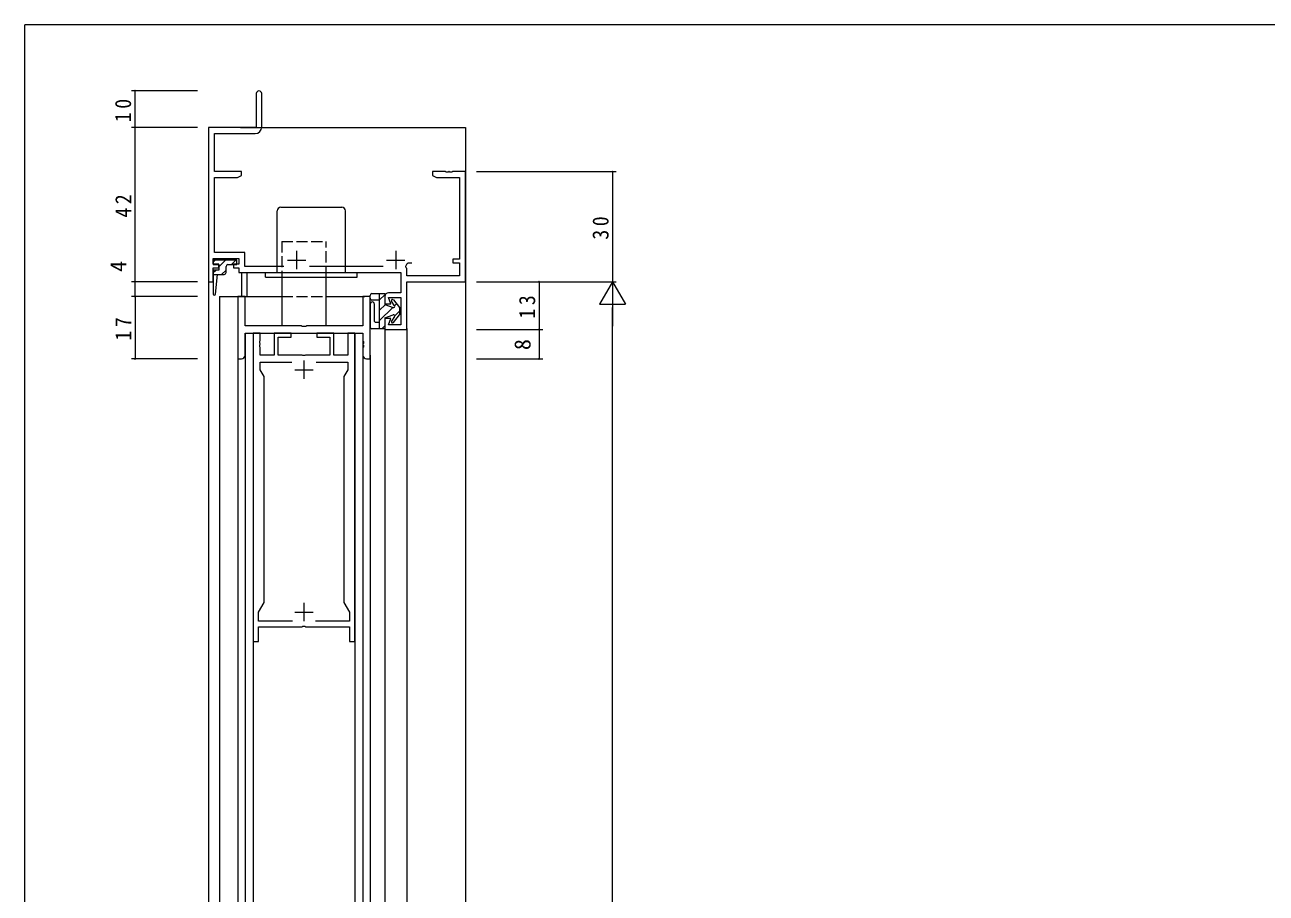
# Model space of a CAD drawing. Units: millimetres on the paper. Extents: x -420 to 373, y -297 to 267.
# Drawn here: x -417.7 to -79.7, y 27.9 to 264.4 of the extents above; entities that cross this region are included whole.
import ezdxf
from ezdxf.enums import TextEntityAlignment as Align

# ---------------------------------------------------------------- set-up
doc = ezdxf.new("R2010")
doc.units = ezdxf.units.MM
doc.linetypes.add('DASHED3', pattern=[4, 3, -1])
for name, color, linetype, lineweight in [('0-1_YKK_ZWAK', 7, 'Continuous', 9), ('0-3_YKK_11', 7, 'Continuous', 9), ('0-4_YKK_12', 2, 'Continuous', 9), ('0-5_YKK_13', 4, 'Continuous', 9), ('0-6_YKK_D', 6, 'Continuous', 9)]:
    doc.layers.add(name, color=color, linetype=linetype, lineweight=lineweight)
doc.styles.add('ＭＳ ゴシック', font='')
doc.styles.get('ＭＳ ゴシック').set_extended_font_data('MS Gothic')

msp = doc.modelspace()

# ---------------------------------------------------------------- linework, layer by layer
at = {"layer": '0-1_YKK_ZWAK'}
for p in [(-417.7, -260.6), (352.3, 264.4)]:
    msp.add_line(p, (-417.7, 264.4), dxfattribs=at)
at = {"layer": '0-3_YKK_11'}
for p, q in [((-354.701, 245.65), (-354.701, 236.4)), ((-353.2, 236.57), (-353.201, 245.65)), ((-367.7, 236.4), (-367.7, 194.4)), ((-354.701, 236.4), (-367.7, 236.4)), ((-366.07, 234.77), (-355, 234.77)), ((-366.07, 224.4), (-366.07, 234.77)), ((-358.7, 224.4), (-366.07, 224.4)), ((-359.828, 222.77), (-358.7, 223.397)), ((-358.7, 223.397), (-358.7, 224.4)), ((-306.7, 224.4), (-306.7, 223.4)), ((-303.158, 224.4), (-306.7, 224.4)), ((-306.7, 223.4), (-305.608, 222.77)), ((-302.975, 224.28), (-303.158, 224.4)), ((-302.425, 224.28), (-302.975, 224.28)), ((-302.241, 224.4), (-302.425, 224.28)), ((-302.158, 224.4), (-302.241, 224.4)), ((-301.975, 224.28), (-302.158, 224.4)), ((-301.425, 224.28), (-301.975, 224.28)), ((-301.241, 224.4), (-301.425, 224.28)), ((-297.7, 224.4), (-301.241, 224.4)), ((-297.7, 194.4), (-297.7, 224.4)), ((-366.07, 222.77), (-359.828, 222.77)), ((-366.07, 202.4), (-366.07, 222.77)), ((-305.608, 222.77), (-299.33, 222.77)), ((-299.33, 222.77), (-299.33, 200.6)), ((-343.7, 202.8), (-343.7, 197.8)), ((-316.7, 202.8), (-316.7, 197.8)), ((-366.4, 200.77), (-359.4, 200.77)), ((-366.4, 199.2), (-366.4, 200.77)), ((-357.77, 202.4), (-366.07, 202.4)), ((-359.4, 200.77), (-359.4, 199.2)), ((-357.77, 198.53), (-357.77, 202.4)), ((-346.2, 200.3), (-341.2, 200.3)), ((-319.2, 200.3), (-314.2, 200.3)), ((-313.633, 199.386), (-313.346, 199.6)), ((-313.346, 199.6), (-312.3, 199.6)), ((-301.2, 200.6), (-301.2, 199.6)), ((-299.33, 200.6), (-301.2, 200.6)), ((-301.2, 199.6), (-299.33, 199.6)), ((-299.33, 199.6), (-299.33, 196.027)), ((-364.9, 199.2), (-366.4, 199.2)), ((-366.4, 198.2), (-364.9, 198.2)), ((-366.4, 194.4), (-366.4, 198.2)), ((-364.9, 198.2), (-364.9, 199.2)), ((-360.9, 199.2), (-360.9, 198.2)), ((-359.4, 199.2), (-360.9, 199.2)), ((-360.9, 198.2), (-359.4, 198.2)), ((-359.4, 198.2), (-359.4, 196.9)), ((-359.4, 196.9), (-315.33, 196.9)), ((-347.175, 198.53), (-357.77, 198.53)), ((-320.175, 198.53), (-340.225, 198.53)), ((-315.33, 196.9), (-315.33, 191.4)), ((-313.849, 198.24), (-313.956, 198.654)), ((-313.699, 197.98), (-313.849, 198.24)), ((-313.699, 196.029), (-313.699, 197.98)), ((-299.33, 196.027), (-313.699, 196.029)), ((-367.7, 194.4), (-366.4, 194.4)), ((-313.699, 194.4), (-297.7, 194.4)), ((-313.699, 181.4), (-313.699, 194.4)), ((-359.7, 190.4), (-359.7, 173.4)), ((-357.75, 190.4), (-359.7, 190.4)), ((-357.75, 182.4), (-357.75, 190.4)), ((-325.65, 190.4), (-325.65, 182.4)), ((-323.7, 190.4), (-325.65, 190.4)), ((-323.7, 173.4), (-323.7, 190.4)), ((-319.7, 190.4), (-319.7, 188.4)), ((-315.33, 191.4), (-318.7, 191.4)), ((-318.7, 190.1), (-315.33, 190.1)), ((-318.081, 188.4), (-318.7, 190.1)), ((-315.33, 190.1), (-315.33, 182.7)), ((-319.7, 188.4), (-318.081, 188.4)), ((-319.7, 184.4), (-319.7, 181.4)), ((-318.081, 184.4), (-319.7, 184.4)), ((-318.7, 182.7), (-318.081, 184.4)), ((-315.33, 182.7), (-318.7, 182.7)), ((-342.442, 182.4), (-357.75, 182.4)), ((-357.75, 174.4), (-357.75, 180.45)), ((-357.75, 180.45), (-325.65, 180.45)), ((-353.62, 180.45), (-355.55, 180.45)), ((-355.55, 180.45), (-355.55, 96.45)), ((-353.62, 178.408), (-353.62, 180.45)), ((-349.8, 180.45), (-349.8, 174.45)), ((-345.2, 180.45), (-349.8, 180.45)), ((-348.7, 179.35), (-345.2, 179.35)), ((-348.7, 174.45), (-348.7, 179.35)), ((-345.2, 179.35), (-345.2, 180.45)), ((-342.164, 182.213), (-342.442, 182.4)), ((-341.237, 182.213), (-342.164, 182.213)), ((-340.958, 182.4), (-341.237, 182.213)), ((-325.65, 182.4), (-340.958, 182.4)), ((-338.2, 180.45), (-338.2, 179.35)), ((-333.6, 180.45), (-338.2, 180.45)), ((-338.2, 179.35), (-334.7, 179.35)), ((-334.7, 179.35), (-334.7, 174.45)), ((-333.6, 174.45), (-333.6, 180.45)), ((-329.78, 180.45), (-329.78, 174.45)), ((-327.85, 180.45), (-329.78, 180.45)), ((-327.85, 96.45), (-327.85, 180.45)), ((-325.65, 180.45), (-325.65, 178.353)), ((-319.7, 181.4), (-313.699, 181.4)), ((-353.74, 178.225), (-353.62, 178.408)), ((-353.74, 177.675), (-353.74, 178.225)), ((-353.62, 177.492), (-353.74, 177.675)), ((-353.74, 177.225), (-353.62, 177.408)), ((-353.74, 176.675), (-353.74, 177.225)), ((-353.62, 176.492), (-353.74, 176.675)), ((-353.62, 177.408), (-353.62, 177.492)), ((-353.62, 174.45), (-353.62, 176.492)), ((-325.65, 178.353), (-325.53, 178.17)), ((-325.53, 177.62), (-325.65, 177.437)), ((-325.65, 177.437), (-325.65, 177.353)), ((-325.65, 177.353), (-325.53, 177.17)), ((-325.53, 176.62), (-325.65, 176.437)), ((-325.65, 176.437), (-325.65, 174.4)), ((-325.53, 178.17), (-325.53, 177.62)), ((-325.53, 177.17), (-325.53, 176.62)), ((-359.7, 173.4), (-358.75, 173.4)), ((-349.8, 174.45), (-353.62, 174.45)), ((-353.62, 172.52), (-345.05, 172.52)), ((-353.62, 170.455), (-353.62, 172.52)), ((-342.158, 174.45), (-348.7, 174.45)), ((-341.975, 174.33), (-342.158, 174.45)), ((-341.425, 174.33), (-341.975, 174.33)), ((-341.7, 172.95), (-341.7, 167.95)), ((-341.242, 174.45), (-341.425, 174.33)), ((-334.7, 174.45), (-341.242, 174.45)), ((-338.35, 172.52), (-329.78, 172.52)), ((-338.35, 172.52), (-329.78, 172.52)), ((-329.78, 174.45), (-333.6, 174.45)), ((-329.78, 172.52), (-329.78, 170.455)), ((-324.65, 173.4), (-323.7, 173.4)), ((-352.55, 168.601), (-353.62, 170.455)), ((-344.2, 170.45), (-339.2, 170.45)), ((-329.78, 170.455), (-330.85, 168.601)), ((-352.55, 107.048), (-352.55, 168.601)), ((-330.85, 168.601), (-330.85, 107.048)), ((-354.05, 104.45), (-352.55, 107.048)), ((-341.7, 106.95), (-341.7, 101.95)), ((-330.85, 107.048), (-329.35, 104.45)), ((-354.05, 101.95), (-354.05, 104.45)), ((-344.813, 101.95), (-354.05, 101.95)), ((-344.2, 104.45), (-339.2, 104.45)), ((-329.35, 101.95), (-338.587, 101.95)), ((-329.35, 104.45), (-329.35, 101.95)), ((-354.05, 100.45), (-342.158, 100.45)), ((-354.05, 96.45), (-354.05, 100.45)), ((-342.158, 100.45), (-341.975, 100.57)), ((-341.975, 100.57), (-341.425, 100.57)), ((-341.425, 100.57), (-341.242, 100.45)), ((-341.242, 100.45), (-329.35, 100.45)), ((-329.35, 100.45), (-329.35, 96.45)), ((-355.55, 96.45), (-354.05, 96.45)), ((-329.35, 96.45), (-327.85, 96.45))]:
    msp.add_line(p, q, dxfattribs=at)
for centre, radius, start, end in [((-353.951, 245.65), 0.75, 0.00233, 180.00116), ((-355, 236.57), 1.8, 270.0016, 0.00159), ((-316.7, 200.3), 3.2, 329.04373, 343.4001), ((-318.7, 190.4), 1, 89.99702, 179.99998), ((-358.75, 174.4), 1, 270, 359.99998), ((-324.65, 174.4), 1, 180, 269.99998)]:
    msp.add_arc(centre, radius, start, end, dxfattribs=at)
at = {"layer": '0-4_YKK_12'}
for p, q in [((-359, 236.4), (-297.7, 236.4)), ((-297.7, 236.4), (-297.7, -34.1)), ((-358.7, 196.9), (-358.7, 190.4)), ((-357.3, 196.9), (-357.3, 190.4)), ((-367.7, 194.9), (-367.7, -34.1)), ((-364.7, 190.4), (-364.7, -34.1)), ((-364.7, 190.4), (-347.7, 190.4)), ((-335.7, 190.4), (-325.1, 190.4)), ((-357.75, 180.15), (-357.75, -34.1)), ((-355.55, 180.45), (-355.55, -34.1)), ((-327.85, 180.45), (-327.85, -34.1)), ((-325.65, 180.15), (-325.65, -34.1)), ((-319.7, 181.7), (-319.7, -34.1)), ((-313.699, 181.7), (-313.699, -34.1)), ((-359.7, 176.375), (-359.7, -34.1)), ((-323.7, 174.375), (-323.7, -34.1))]:
    msp.add_line(p, q, dxfattribs=at)
at = {"layer": '0-4_YKK_12', "linetype": 'DASHED3'}
msp.add_line((-347.7, 190.4), (-335.7, 190.4), dxfattribs=at)
at = {"layer": '0-5_YKK_13'}
for p, q in [((-349, 196.9), (-349, 213.7)), ((-348, 214.7), (-331.4, 214.7)), ((-330.4, 196.9), (-330.4, 213.7)), ((-366.4, 199.771), (-365.871, 200.3)), ((-366.4, 200.3), (-366.4, 199.1)), ((-360, 200.3), (-366.4, 200.3)), ((-364.9, 198.442), (-363.043, 200.3)), ((-361.414, 199.1), (-360.214, 200.3)), ((-360, 199.1), (-360, 200.3)), ((-366.4, 199.1), (-364.9, 199.1)), ((-366.4, 196.942), (-365.743, 197.6)), ((-366.4, 197.6), (-366.4, 191.1)), ((-364.9, 197.6), (-366.4, 197.6)), ((-366.4, 196.4), (-363.4, 196.4)), ((-365.802, 191.066), (-365.2, 196.4)), ((-364.9, 199.1), (-364.9, 197.6)), ((-364.114, 196.4), (-362.9, 197.614)), ((-362.9, 196.9), (-362.9, 198.6)), ((-362.4, 199.1), (-360, 199.1)), ((-352.2, 195.7), (-352.2, 196.9)), ((-347.7, 195.7), (-347.7, 182.4)), ((-335.7, 182.4), (-335.7, 195.7)), ((-323.7, 189.9), (-323.7, 190.7)), ((-323.2, 191.2), (-319.7, 191.2)), ((-321.1, 189.4), (-323.2, 189.4)), ((-321.1, 181.6), (-321.1, 191.2)), ((-319.7, 190.875), (-321.1, 189.475)), ((-319.7, 191.2), (-319.7, 188.2)), ((-317.366, 189.487), (-315.7, 187.4)), ((-323.7, 188.3), (-323.7, 182.1)), ((-322.5, 183.6), (-322.5, 188.3)), ((-319.586, 188.161), (-321.1, 186.647)), ((-317.476, 187.443), (-321.1, 183.818)), ((-319.7, 188.2), (-317.397, 187.416)), ((-317.046, 187.86), (-317.854, 189.14)), ((-316.507, 188.411), (-317.051, 187.867)), ((-315.7, 186.39), (-317, 185.089)), ((-315.7, 187.4), (-315.7, 185.4)), ((-322.3, 183.4), (-321.1, 183.4)), ((-319.7, 184.6), (-317.397, 185.384)), ((-319.7, 184.6), (-319.7, 181.6)), ((-317.046, 184.94), (-317.854, 183.66)), ((-317.366, 183.313), (-315.7, 185.4)), ((-319.7, 181.6), (-323.2, 181.6)), ((-319.7, 182.39), (-320.49, 181.6))]:
    msp.add_line(p, q, dxfattribs=at)
at = {"layer": '0-5_YKK_13', "linetype": 'DASHED3'}
for p, q in [((-347.7, 205.4), (-347.7, 194.7)), ((-347.7, 205.4), (-335.7, 205.4)), ((-335.7, 195.7), (-335.7, 205.4))]:
    msp.add_line(p, q, dxfattribs=at)
at = {"layer": '0-5_YKK_13'}
msp.add_lwpolyline([(-352.2, 195.7), (-327.2, 195.7), (-327.2, 196.9)], dxfattribs=at)
for centre, radius, start, end in [((-348, 213.7), 1, 90, 180), ((-331.4, 213.7), 1, 0, 90), ((-363.4, 196.9), 0.5, 270, 0), ((-362.4, 198.6), 0.5, 90, 180), ((-366.1, 191.1), 0.3, 180, 353.56151), ((-323.2, 190.7), 0.5, 90, 180), ((-323.2, 189.9), 0.5, 180, 270), ((-317.6, 189.3), 0.3, 38.58965, 212.24754), ((-323.1, 188.3), 0.6, 0, 180), ((-317.3, 187.7), 0.3, 251.20265, 32.24754), ((-322.3, 183.6), 0.2, 180, 270), ((-317.6, 183.5), 0.3, 147.75244, 321.41034), ((-317.3, 185.1), 0.3, 327.75244, 108.79733), ((-323.2, 182.1), 0.5, 180, 270)]:
    msp.add_arc(centre, radius, start, end, dxfattribs=at)
at = {"layer": '0-6_YKK_D'}
for p, q in [((-370.7, 246.4), (-388.7, 246.399)), ((-387.7, 236.399), (-387.7, 246.399)), ((-370.7, 236.4), (-388.7, 236.399)), ((-370.7, 236.4), (-388.7, 236.4)), ((-387.7, 194.4), (-387.7, 236.4)), ((-294.7, 224.4), (-256.7, 224.4)), ((-257.7, 224.4), (-257.7, 194.4)), ((-387.7, 194.4), (-387.7, 201.3)), ((-370.7, 194.4), (-388.7, 194.4)), ((-370.7, 194.4), (-388.7, 194.4)), ((-387.7, 190.4), (-387.7, 194.4)), ((-294.7, 194.4), (-276.7, 194.4)), ((-294.7, 194.4), (-256.7, 194.4)), ((-294.7, 194.4), (-256.7, 194.4)), ((-277.7, 194.4), (-277.7, 181.4)), ((-257.7, 194.4), (-261.2, 188.338)), ((-257.7, 194.4), (-257.7, 182.276)), ((-257.7, 194.4), (-254.2, 188.338)), ((-370.7, 190.4), (-388.7, 190.4)), ((-370.7, 190.4), (-388.7, 190.4)), ((-387.7, 190.4), (-387.7, 173.4)), ((-261.2, 188.338), (-254.2, 188.338)), ((-257.7, -178.6), (-257.7, 187.4)), ((-294.7, 181.4), (-276.7, 181.4)), ((-294.7, 181.4), (-276.7, 181.4)), ((-277.7, 181.4), (-277.7, 173.4)), ((-370.7, 173.4), (-388.7, 173.4)), ((-294.7, 173.4), (-276.7, 173.4))]:
    msp.add_line(p, q, dxfattribs=at)
for centre, start, end in [((-387.7, 246.399), 90.0016, 270.0016), ((-387.7, 246.399), 270.0016, 90.0016), ((-387.7, 236.4), 90, 270), ((-387.7, 236.399), 90.0016, 270.0016), ((-387.7, 236.4), 270, 90), ((-387.7, 236.399), 270.0016, 90.0016), ((-257.7, 224.4), 90, 270), ((-257.7, 224.4), 270, 90), ((-387.7, 194.4), 90, 270), ((-387.7, 194.4), 90, 270), ((-387.7, 194.4), 270, 90), ((-387.7, 194.4), 270, 90), ((-277.7, 194.4), 90, 270), ((-277.7, 194.4), 270, 90), ((-387.7, 190.4), 90, 270), ((-387.7, 190.4), 90, 270), ((-387.7, 190.4), 270, 90), ((-387.7, 190.4), 270, 90), ((-277.7, 181.4), 90, 270), ((-277.7, 181.4), 90, 270), ((-277.7, 181.4), 270, 90), ((-277.7, 181.4), 270, 90), ((-387.7, 173.4), 90, 270), ((-387.7, 173.4), 270, 90), ((-277.7, 173.4), 90, 270), ((-277.7, 173.4), 270, 90)]:
    msp.add_arc(centre, 0.106, start, end, dxfattribs=at)

# ---------------------------------------------------------------- texts
at = {"layer": '0-6_YKK_D', "color": 3, "style": 'ＭＳ ゴシック'}
for s, p in [('4', (-388.7, 197.1)), ('8', (-278.7, 175.8))]:
    msp.add_text(s, height=4.399, rotation=90, dxfattribs=at).set_placement(p, align=Align.BOTTOM_LEFT)
at = {"layer": '0-6_YKK_D', "color": 3, "char_height": 4.399, "attachment_point": 7, "style": 'ＭＳ ゴシック'}
for s, insert, rotation in [('\\T1.36;\\W0.9;10', (-388.7, 237.879), 90.002), ('\\T1.36;\\W0.9;42', (-388.7, 211.88), 90), ('\\T1.36;\\W0.9;30', (-258.7, 205.88), 90), ('\\T1.36;\\W0.9;13', (-278.7, 184.38), 90), ('\\T1.36;\\W0.9;17', (-388.7, 178.38), 90)]:
    msp.add_mtext(s, dxfattribs=dict(at, insert=insert, rotation=rotation))

doc.saveas('drawing.dxf')
